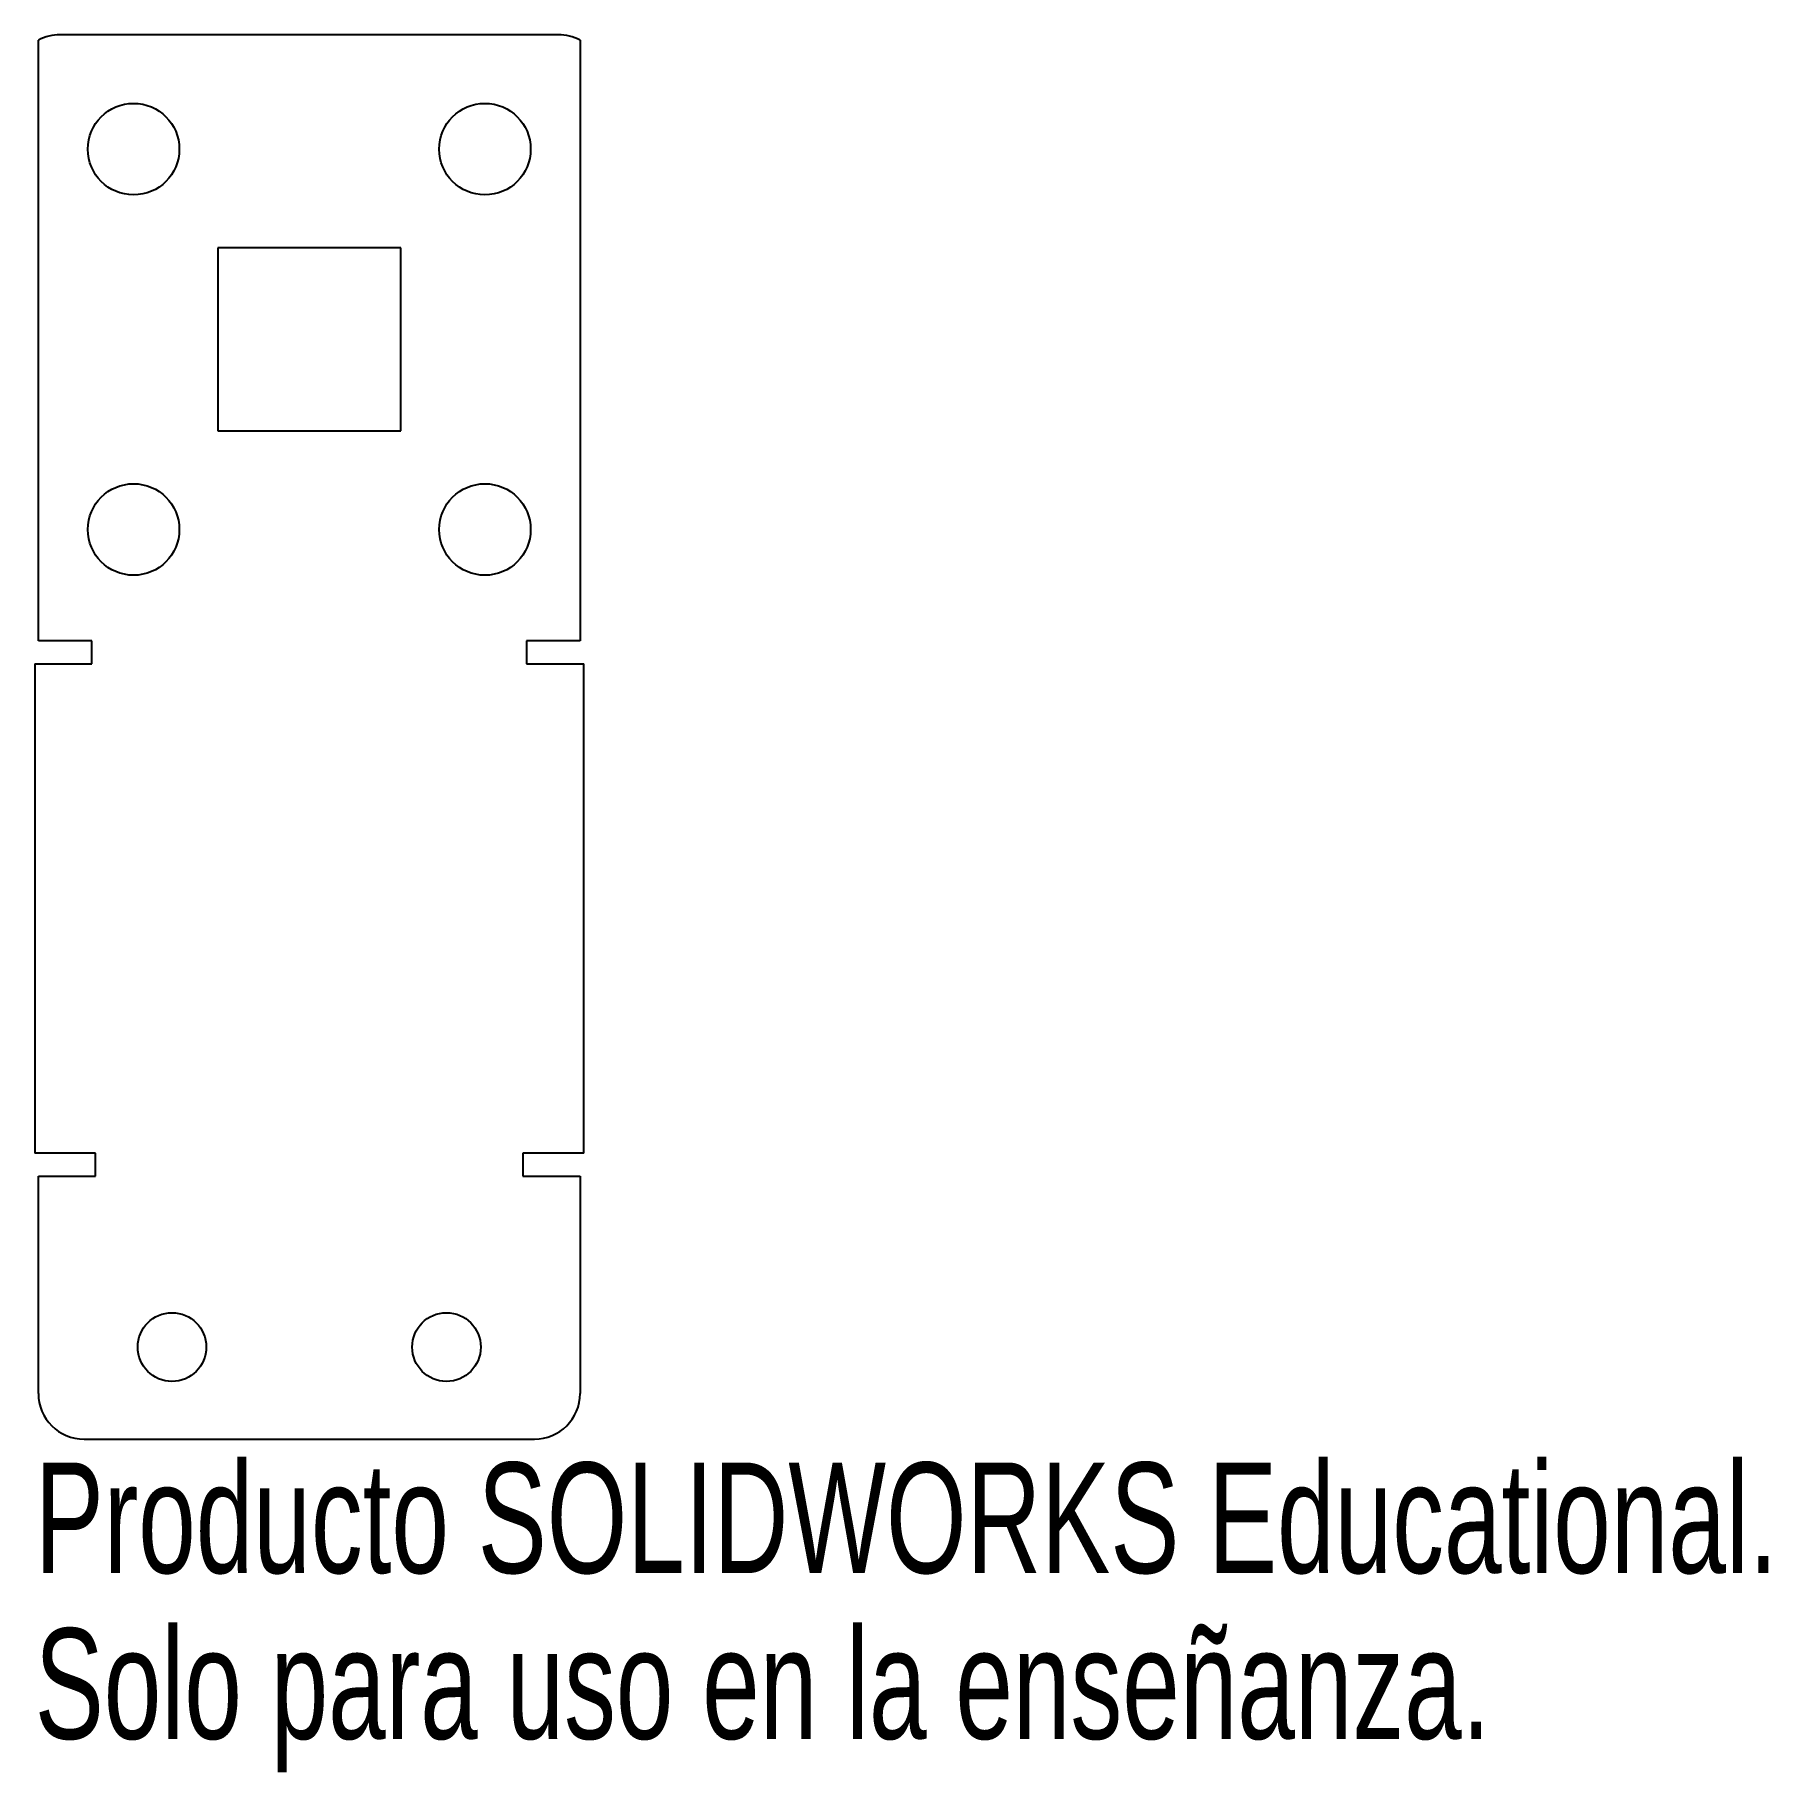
# Model space of a CAD drawing. Header units: millimetres. Extents: x -19.5 to 56.3, y -57.5 to 18.5.
import ezdxf

# ---------------------------------------------------------------- set-up
doc = ezdxf.new("R2010")
doc.units = ezdxf.units.MM
doc.styles.add('SLDTEXTSTYLE0', font='TXT', dxfattribs={"width": 0.7})

msp = doc.modelspace()

# ---------------------------------------------------------------- linework, layer by layer
at = {"color": 7, "linetype": 'Continuous', "lineweight": 25}
for p, q in [((3.398, 18.45), (-18.38, 18.45)), ((-19.332, -8.05), (-19.332, 18.209)), ((4.35, 18.209), (4.35, -8.05)), ((-3.491, 9.135), (-11.491, 9.135)), ((-11.491, 9.135), (-11.491, 1.135)), ((-3.491, 1.135), (-3.491, 9.135)), ((-11.491, 1.135), (-3.491, 1.135)), ((-16.991, -8.05), (-19.332, -8.05)), ((-16.991, -9.05), (-16.991, -8.05)), ((4.35, -8.05), (2.009, -8.05)), ((2.009, -8.05), (2.009, -9.05)), ((-19.491, -9.05), (-16.991, -9.05)), ((-19.491, -9.05), (-19.491, -30.45)), ((2.009, -9.05), (4.509, -9.05)), ((4.509, -30.45), (4.509, -9.05)), ((-16.832, -30.45), (-19.491, -30.45)), ((-16.832, -31.45), (-16.832, -30.45)), ((4.509, -30.45), (1.85, -30.45)), ((1.85, -30.45), (1.85, -31.45)), ((-19.332, -40.95), (-19.332, -31.45)), ((-19.332, -31.45), (-16.832, -31.45)), ((1.85, -31.45), (4.35, -31.45)), ((4.35, -31.45), (4.35, -40.95)), ((-17.332, -42.95), (2.35, -42.95))]:
    msp.add_line(p, q, dxfattribs=at)
for centre, radius in [((-15.171, 13.45), 2), ((0.189, 13.45), 2), ((-15.171, -3.18), 2), ((0.189, -3.18), 2), ((-13.491, -38.924), 1.5), ((-1.491, -38.924), 1.5)]:
    msp.add_circle(centre, radius, dxfattribs=at)
for centre, start, end in [((-18.38, 16.45), 90, 118.41814), ((3.398, 16.45), 61.58186, 90), ((-17.332, -40.95), 180, 270), ((2.35, -40.95), 270, 0)]:
    msp.add_arc(centre, 2, start, end, dxfattribs=at)

# ---------------------------------------------------------------- texts
at = {"color": 7, "linetype": 'Continuous', "char_height": 4.83362, "attachment_point": 1, "style": 'SLDTEXTSTYLE0'}
for s, insert in [('Producto SOLIDWORKS Educational.', (-19.491, -43.97)), ('Solo para uso en la enseñanza.', (-19.491, -51.22))]:
    msp.add_mtext(s, dxfattribs=dict(at, insert=insert))

doc.saveas('drawing.dxf')
